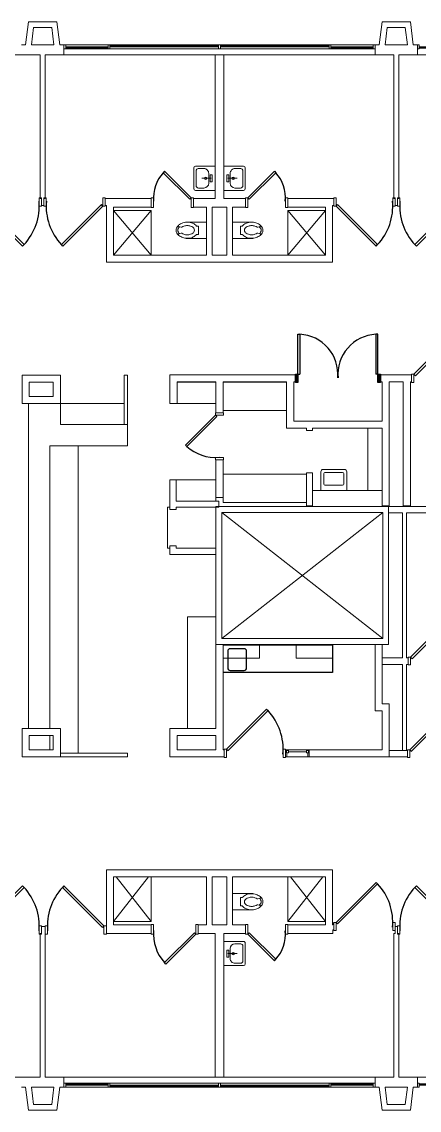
# Model space of a CAD drawing. Header units: inches. Extents: x -3174 to 3292, y 161 to 3697.
# Drawn here: x 2354 to 2691, y 2770 to 3694 of the extents above; entities that cross this region are included whole.
import ezdxf

# ---------------------------------------------------------------- set-up
doc = ezdxf.new("R2010")
doc.units = ezdxf.units.IN
doc.header["$LTSCALE"] = 96
doc.header["$MEASUREMENT"] = 0
doc.layers.get('0').update_dxf_attribs({"linetype": 'CONTINUOUS'})
for name, color, linetype, lineweight in [('A-DETL', 5, 'CONTINUOUS', 18), ('A-DETL-GENF', 3, 'CONTINUOUS', 18), ('A-GENM', 6, 'CONTINUOUS', 18), ('A-GLAZ-CWMG', 3, 'CONTINUOUS', 18), ('A-GLAZ-FRAM', 6, 'CONTINUOUS', 30), ('A-GLAZ-GLAS', 6, 'CONTINUOUS', 30), ('I-WALL', 2, 'CONTINUOUS', 18), ('P-SANR-FIXT', 6, 'CONTINUOUS', 18)]:
    doc.layers.add(name, color=color, linetype=linetype, lineweight=lineweight)
for name, color, linetype in [('A-DOOR', 2, 'CONTINUOUS'), ('A-FLOR-CASE', 3, 'CONTINUOUS'), ('A-GLAZ', 2, 'CONTINUOUS')]:
    doc.layers.add(name, color=color, linetype=linetype)

# ---------------------------------------------------------------- blocks, each defined once
blk = doc.blocks.new('generic door-single - 48_ x 84_-1536792-258679-fp05')
at = {"layer": 'A-DETL-GENF', "color": 253}
for p, q in [((-29.25, -6.06), (-29.25, 0.94)), ((-29.25, 0.94), (-27.25, 0.94)), ((-27.25, 0.94), (-27.25, -6.06)), ((20.75, -6.06), (20.75, 0.94)), ((20.75, 0.94), (22.75, 0.94)), ((22.75, 0.94), (22.75, -6.06)), ((-27.25, -6.06), (-29.25, -6.06)), ((22.75, -6.06), (20.75, -6.06))]:
    blk.add_line(p, q, dxfattribs=at)
at = {"layer": 'A-DOOR', "color": 253}
for p, q in [((-13.19, 34.88), (-14.43, 33.64)), ((-14.43, 33.64), (19.51, -0.3)), ((20.75, 0.94), (-13.19, 34.88)), ((20.75, 0.94), (19.51, -0.3))]:
    blk.add_line(p, q, dxfattribs=at)
blk.add_arc((20.75, 0.94), 48.05, 137.08738, 185, dxfattribs=at)
blk = doc.blocks.new('generic door-single - 48_ x 84_-1536796-258679-fp05')
at = {"layer": 'A-DETL-GENF', "color": 253}
for p, q in [((-27.25, 6.06), (-29.25, 6.06)), ((-29.25, 6.06), (-29.25, -0.94)), ((-27.25, -0.94), (-27.25, 6.06)), ((22.75, 6.06), (20.75, 6.06)), ((20.75, 6.06), (20.75, -0.94)), ((22.75, -0.94), (22.75, 6.06)), ((-29.25, -0.94), (-27.25, -0.94)), ((20.75, -0.94), (22.75, -0.94))]:
    blk.add_line(p, q, dxfattribs=at)
at = {"layer": 'A-DOOR', "color": 253}
for p, q in [((-14.43, -33.64), (19.51, 0.3)), ((20.75, -0.94), (19.51, 0.3)), ((20.75, -0.94), (-13.19, -34.88)), ((-13.19, -34.88), (-14.43, -33.64))]:
    blk.add_line(p, q, dxfattribs=at)
blk.add_arc((20.75, -0.94), 48.05, 175, 222.91262, dxfattribs=at)
blk = doc.blocks.new('generic door-single - 32_ x 84_-1548980-258679-fp05')
at = {"layer": 'A-DETL-GENF', "color": 253}
for p, q in [((-21.25, -6.69), (-21.25, 1.56)), ((-21.25, 1.56), (-19.25, 1.56)), ((-19.25, 1.56), (-19.25, -6.69)), ((12.75, -6.69), (12.75, 1.56)), ((12.75, 1.56), (14.75, 1.56)), ((14.75, 1.56), (14.75, -6.69)), ((-19.25, -6.69), (-21.25, -6.69)), ((14.75, -6.69), (12.75, -6.69))]:
    blk.add_line(p, q, dxfattribs=at)
at = {"layer": 'A-DOOR', "color": 253}
for p, q in [((-9.88, 24.19), (-11.11, 22.95)), ((-11.11, 22.95), (11.51, 0.33)), ((12.75, 1.56), (-9.88, 24.19)), ((12.75, 1.56), (11.51, 0.33))]:
    blk.add_line(p, q, dxfattribs=at)
blk.add_arc((12.75, 1.56), 31.98, 138.13643, 185, dxfattribs=at)
blk = doc.blocks.new('Eg_toilet_2D - Eg_toilet_2D-690829-258679-fp05')
at = {"layer": 'P-SANR-FIXT', "color": 253}
for p, q in [((0, 7), (14.87, 7)), ((6.71, 3.45), (8.26, 3.45)), ((6.71, -3.55), (6.71, 3.45)), ((23.53, 3.16), (21.3, 2.42)), ((16.5, -7), (0, -7)), ((8.26, -3.55), (6.71, -3.55)), ((21.3, -2.52), (23.5, -3.25))]:
    blk.add_line(p, q, dxfattribs=at)
for centre, radius, start, end in [((14.11, -1.14), 7.43, 126.67221, 141.86478), ((15.38, -2.85), 9.56, 107.14148, 126.67221), ((12.84, -0.05), 2.76, 143.41905, 216.58095), ((14.11, -1.14), 4.43, 126.67237, 141.86477), ((15.38, -2.85), 6.56, 107.14137, 126.67237), ((16.21, -5.54), 12.38, 81.73494, 107.14148), ((16.21, -5.54), 9.38, 90.00002, 107.14137), ((14.87, -9.84), 16.84, 75.07119, 90), ((16.21, -5.54), 9.38, 72.85864, 89.99998), ((17.04, -2.85), 6.56, 54.48291, 72.85864), ((16.17, -4.99), 11.82, 57.23167, 75.07119), ((21.14, 2.9), 0.5, 234.48291, 288.24383), ((18.14, -1.93), 8.18, 32.76172, 57.23167), ((18.14, -1.93), 6.68, 32.76159, 46.31418), ((23.37, 3.63), 0.5, 288.24383, 45.67207), ((21.13, 0), 3.12, 359.99997, 32.76159), ((21.13, 0), 4.62, 359.99996, 32.76172), ((21.13, 0), 4.62, 327.23848, 0.00004), ((14.11, 1.04), 7.43, 218.13524, 233.32772), ((15.38, 2.75), 9.56, 233.32772, 252.85864), ((14.11, 1.04), 4.43, 218.13523, 233.32763), ((15.38, 2.75), 6.56, 233.32763, 252.85863), ((16.21, 5.44), 12.38, 252.85864, 276.58587), ((16.21, 5.44), 9.38, 252.85863, 269.99998), ((16.21, 5.44), 9.38, 270.00002, 287.14136), ((16.21, 5.44), 12.38, 276.58592, 287.14164), ((17.04, 2.75), 6.56, 287.14136, 305.51709), ((17.04, 2.75), 9.56, 287.14164, 306.68462), ((21.14, -3), 0.5, 71.75618, 125.51709), ((18.14, 1.93), 6.68, 312.75649, 327.23832), ((18.32, 1.04), 7.43, 306.68811, 316.57416), ((23.35, -3.73), 0.5, 316.57414, 71.75618), ((21.13, 0), 3.12, 327.23832, 0.00003), ((18.14, 1.93), 8.18, 313.30974, 327.23848)]:
    blk.add_arc(centre, radius, start, end, dxfattribs=at)
blk = doc.blocks.new('Eg_shower_2D - Eg_shower_2D-1226428-258679-fp05')
at = {"layer": 'P-SANR-FIXT', "color": 253}
for p, q in [((-16, -20.32), (16, 17.49)), ((16, -20.32), (-16, 17.49)), ((-16, 17.49), (16, 17.49)), ((16, 17.49), (16, -20.32))]:
    blk.add_line(p, q, dxfattribs=at)
blk = doc.blocks.new('Eg_toilet_2D - Eg_toilet_2D-3266673-258679-fp05')
at = {"layer": 'P-SANR-FIXT', "color": 253}
for p, q in [((16.5, 7), (0, 7)), ((8.26, 3.55), (6.71, 3.55)), ((6.71, 3.55), (6.71, -3.45)), ((21.3, 2.52), (23.5, 3.25)), ((0, -7), (14.87, -7)), ((6.71, -3.45), (8.26, -3.45)), ((23.53, -3.16), (21.3, -2.42))]:
    blk.add_line(p, q, dxfattribs=at)
for centre, radius, start, end in [((14.11, -1.04), 7.43, 126.67228, 141.86476), ((15.38, -2.75), 9.56, 107.14136, 126.67228), ((12.84, 0.05), 2.76, 143.41905, 216.58095), ((14.11, -1.04), 4.43, 126.67237, 141.86477), ((15.38, -2.75), 6.56, 107.14137, 126.67237), ((16.21, -5.44), 12.38, 83.41413, 107.14136), ((16.21, -5.44), 9.38, 90.00002, 107.14137), ((16.21, -5.44), 9.38, 72.85864, 89.99998), ((16.21, -5.44), 12.38, 72.85836, 83.41408), ((17.04, -2.75), 6.56, 54.48291, 72.85864), ((17.04, -2.75), 9.56, 53.31538, 72.85836), ((21.14, 3), 0.5, 234.48291, 288.24382), ((18.14, -1.93), 6.68, 32.76168, 47.24351), ((18.32, -1.04), 7.43, 43.42584, 53.31189), ((23.35, 3.73), 0.5, 288.24382, 43.42586), ((18.14, -1.93), 8.18, 32.76152, 46.69026), ((21.13, 0), 3.12, 359.99997, 32.76168), ((21.13, 0), 3.12, 327.23841, 0.00003), ((21.13, 0), 4.62, 359.99996, 32.76152), ((21.13, 0), 4.62, 327.23828, 0.00004), ((14.11, 1.14), 7.43, 218.13522, 233.32779), ((15.38, 2.85), 9.56, 233.32779, 252.85852), ((14.11, 1.14), 4.43, 218.13523, 233.32763), ((15.38, 2.85), 6.56, 233.32763, 252.85863), ((16.21, 5.54), 12.38, 252.85852, 278.26506), ((16.21, 5.54), 9.38, 252.85863, 269.99998), ((14.87, 9.84), 16.84, 270, 284.92881), ((16.21, 5.54), 9.38, 270.00002, 287.14136), ((17.04, 2.85), 6.56, 287.14136, 305.51709), ((16.17, 4.99), 11.82, 284.92881, 302.76833), ((21.14, -2.9), 0.5, 71.75617, 125.51709), ((18.14, 1.93), 8.18, 302.76833, 327.23828), ((18.14, 1.93), 6.68, 313.68582, 327.23841), ((23.37, -3.63), 0.5, 314.32793, 71.75617)]:
    blk.add_arc(centre, radius, start, end, dxfattribs=at)
blk = doc.blocks.new('Eg_shower_2D - Eg_shower_2D-1226398-258679-fp05')
at = {"layer": 'P-SANR-FIXT', "color": 253}
for p, q in [((-16, 20.32), (16, -17.49)), ((16, 20.32), (-16, -17.49)), ((16, -17.49), (16, 20.32)), ((-16, -17.49), (16, -17.49))]:
    blk.add_line(p, q, dxfattribs=at)
blk = doc.blocks.new('generic door-single - 32_ x 84_-1549300-258679-fp05')
at = {"layer": 'A-DETL-GENF', "color": 253}
for p, q in [((-19.25, 6.69), (-21.25, 6.69)), ((-21.25, 6.69), (-21.25, -1.56)), ((-19.25, -1.56), (-19.25, 6.69)), ((14.75, 6.69), (12.75, 6.69)), ((12.75, 6.69), (12.75, -1.56)), ((14.75, -1.56), (14.75, 6.69)), ((-21.25, -1.56), (-19.25, -1.56)), ((12.75, -1.56), (14.75, -1.56))]:
    blk.add_line(p, q, dxfattribs=at)
at = {"layer": 'A-DOOR', "color": 253}
for p, q in [((-11.11, -22.95), (11.51, -0.33)), ((12.75, -1.56), (-9.88, -24.19)), ((12.75, -1.56), (11.51, -0.33)), ((-9.88, -24.19), (-11.11, -22.95))]:
    blk.add_line(p, q, dxfattribs=at)
blk.add_arc((12.75, -1.56), 31.98, 175, 221.86357, dxfattribs=at)
blk = doc.blocks.new('generic door-single - 36_ x 84_-1549314-258679-fp05')
at = {"layer": 'A-DETL-GENF', "color": 253}
for p, q in [((-21.25, 6.69), (-23.25, 6.69)), ((-23.25, 6.69), (-23.25, -1.56)), ((-21.25, -1.56), (-21.25, 6.69)), ((16.75, 6.69), (14.75, 6.69)), ((14.75, 6.69), (14.75, -1.56)), ((16.75, -1.56), (16.75, 6.69)), ((-23.25, -1.56), (-21.25, -1.56)), ((14.75, -1.56), (16.75, -1.56))]:
    blk.add_line(p, q, dxfattribs=at)
at = {"layer": 'A-DOOR', "color": 253}
for p, q in [((-11.94, -25.78), (13.51, -0.33)), ((14.75, -1.56), (-10.71, -27.02)), ((14.75, -1.56), (13.51, -0.33)), ((-10.71, -27.02), (-11.94, -25.78))]:
    blk.add_line(p, q, dxfattribs=at)
blk.add_arc((14.75, -1.56), 36, 175, 222.21369, dxfattribs=at)
blk = doc.blocks.new('Eg_shower_2D - Eg_shower_2D-V4-258679-fp05')
at = {"layer": 'P-SANR-FIXT', "color": 253}
for p, q in [((13.69, 17.37), (-16, -20.43)), ((-13.69, 17.37), (16, -20.43)), ((16, -20.43), (16, 17.37)), ((-16, -20.43), (16, -20.43))]:
    blk.add_line(p, q, dxfattribs=at)
blk = doc.blocks.new('Eg_shower_2D - Eg_shower_2D-V5-258679-fp05')
at = {"layer": 'P-SANR-FIXT', "color": 253}
for p, q in [((13.69, -17.37), (-16, 20.43)), ((-16, 20.43), (16, 20.43)), ((-13.69, -17.37), (16, 20.43)), ((16, 20.43), (16, -17.37))]:
    blk.add_line(p, q, dxfattribs=at)
blk = doc.blocks.new('generic door-single - 36_ x 84_-905272-258679-fp05')
at = {"layer": 'A-DETL-GENF', "color": 253}
for p, q in [((-23.25, -6.06), (-23.25, 0.94)), ((-23.25, 0.94), (-21.25, 0.94)), ((-21.25, 0.94), (-21.25, -6.06)), ((14.75, -6.06), (14.75, 0.94)), ((14.75, 0.94), (16.75, 0.94)), ((16.75, 0.94), (16.75, -6.06)), ((-21.25, -6.06), (-23.25, -6.06)), ((16.75, -6.06), (14.75, -6.06))]:
    blk.add_line(p, q, dxfattribs=at)
at = {"layer": 'A-DOOR', "color": 253}
for p, q in [((-10.71, 26.39), (-11.94, 25.16)), ((-11.94, 25.16), (13.51, -0.3)), ((14.75, 0.94), (-10.71, 26.39)), ((14.75, 0.94), (13.51, -0.3))]:
    blk.add_line(p, q, dxfattribs=at)
blk.add_arc((14.75, 0.94), 36, 137.78631, 185, dxfattribs=at)
blk = doc.blocks.new('generic door-double - 68_ x 84_-2221463-258679-fp05')
at = {"layer": 'A-DOOR'}
for points in [[(-37.25, -6.0625), (-37.25, 0.9375), (-39.25, 0.9375), (-39.25, -6.0625)], [(32.75, -6.0625), (32.75, 0.9375), (30.75, 0.9375), (30.75, -6.0625)]]:
    blk.add_hatch(color=253, dxfattribs=at).paths.add_polyline_path(points, flags=0)
at = {"layer": 'A-DETL-GENF', "color": 253}
for p, q in [((-37.25, 0.9375), (-39.25, 0.9375)), ((-39.25, 0.9375), (-39.25, -6.0625)), ((-37.25, -6.0625), (-37.25, 0.9375)), ((32.75, 0.9375), (30.75, 0.9375)), ((30.75, 0.9375), (30.75, -6.0625)), ((32.75, -6.0625), (32.75, 0.9375)), ((-39.25, -6.0625), (-37.25, -6.0625)), ((30.75, -6.0625), (32.75, -6.0625))]:
    blk.add_line(p, q, dxfattribs=at)
at = {"layer": 'A-DOOR', "color": 253}
for p, q in [((-37.25, 34.9375), (-35.5, 34.9375)), ((-37.25, 0.9375), (-37.25, 34.9375)), ((-35.5, 34.9375), (-35.5, 0.9375)), ((29, 34.9375), (29, 0.9375)), ((30.75, 34.9375), (29, 34.9375)), ((30.75, 0.9375), (30.75, 34.9375)), ((-39.25, -6.0625), (-39.25, 0.9375)), ((-39.25, 0.9375), (-37.25, 0.9375)), ((-37.25, 0.9375), (-37.25, -6.0625)), ((-37.25, 0.9375), (-35.5, 0.9375)), ((30.75, 0.9375), (29, 0.9375)), ((30.75, -6.0625), (30.75, 0.9375)), ((30.75, 0.9375), (32.75, 0.9375)), ((32.75, 0.9375), (32.75, -6.0625)), ((-37.25, -6.0625), (-39.25, -6.0625)), ((32.75, -6.0625), (30.75, -6.0625))]:
    blk.add_line(p, q, dxfattribs=at)
for centre, start, end in [((-37.25, 0.9375), 355, 87.0489852), ((30.75, 0.9375), 92.9510148, 185)]:
    blk.add_arc(centre, 33.9924, start, end, dxfattribs=at)
blk = doc.blocks.new('generic door-single - 36_ x 84_-905279-258679-fp05')
at = {"layer": 'A-DETL-GENF', "color": 253}
for p, q in [((-21.25, 6.06), (-23.25, 6.06)), ((-23.25, 6.06), (-23.25, -0.94)), ((-21.25, -0.94), (-21.25, 6.06)), ((16.75, 6.06), (14.75, 6.06)), ((14.75, 6.06), (14.75, -0.94)), ((16.75, -0.94), (16.75, 6.06)), ((-23.25, -0.94), (-21.25, -0.94)), ((14.75, -0.94), (16.75, -0.94))]:
    blk.add_line(p, q, dxfattribs=at)
at = {"layer": 'A-DOOR', "color": 253}
for p, q in [((-11.94, -25.16), (13.51, 0.3)), ((14.75, -0.94), (13.51, 0.3)), ((14.75, -0.94), (-10.71, -26.39)), ((-10.71, -26.39), (-11.94, -25.16))]:
    blk.add_line(p, q, dxfattribs=at)
blk.add_arc((14.75, -0.94), 36, 175, 222.21369, dxfattribs=at)
blk = doc.blocks.new('Eg_counter_2D - counter-744629-258679-fp05')
at = {"layer": 'A-GENM', "color": 253}
for p, q in [((-94.875, 0), (-94.875, -24)), ((-94.875, -24), (0, -24))]:
    blk.add_line(p, q, dxfattribs=at)
blk = doc.blocks.new('Eg_counter_2D - counter-721830-258679-fp05')
at = {"layer": 'A-GENM', "color": 253}
for p, q in [((-34.75, -39), (-34.75, -41)), ((-34.75, -41), (0, -41)), ((0, -41), (0, -39))]:
    blk.add_line(p, q, dxfattribs=at)
blk = doc.blocks.new('Eg_counter_2D - counter-721984-258679-fp05')
at = {"layer": 'A-GENM', "color": 253}
for p, q in [((-33.75, 0), (-33.75, -3.125)), ((-33.75, -18), (0, -18))]:
    blk.add_line(p, q, dxfattribs=at)
blk = doc.blocks.new('Eg_counter_2D - counter-722140-258679-fp05')
at = {"layer": 'A-GENM', "color": 253}
for p, q in [((0, 18), (-33, 18)), ((-33, 0), (0, 0))]:
    blk.add_line(p, q, dxfattribs=at)
blk = doc.blocks.new('Eg_counter_2D - counter-722266-258679-fp05')
at = {"layer": 'A-GENM', "color": 253}
for p, q in [((0, 0), (-261, 0)), ((-15, -24), (-3, -24))]:
    blk.add_line(p, q, dxfattribs=at)
blk = doc.blocks.new('Eg_counter_2D - counter-722896-258679-fp05')
at = {"layer": 'A-GENM', "color": 253}
blk.add_line((-54, -18), (0, -18), dxfattribs=at)
blk = doc.blocks.new('Eg_counter_2D - counter-744077-258679-fp05')
at = {"layer": 'A-GENM', "color": 253}
for p, q in [((0, 24), (-54, 24)), ((-54, 0), (0, 0))]:
    blk.add_line(p, q, dxfattribs=at)
blk = doc.blocks.new('Eg_counter_2D - counter-744200-258679-fp05')
at = {"layer": 'A-GENM', "color": 253}
for p, q in [((0, 0), (-70.75, 0)), ((0, -4.25), (0, 0)), ((-70.75, -24), (0, -24))]:
    blk.add_line(p, q, dxfattribs=at)
blk = doc.blocks.new('lab-case-counter-straight - 24_D x 34_H-744586-258679-fp05')
at = {"layer": 'A-FLOR-CASE', "color": 253}
for p, q in [((-45.51, 17.98), (-21.51, 17.98)), ((-45.51, -6.02), (-45.51, 17.98)), ((-21.51, 17.98), (23.49, 17.98)), ((23.49, 17.98), (47.39, 17.98)), ((27.39, 14.07), (27.39, -0.27)), ((41.39, 16.07), (29.39, 16.07)), ((43.39, -0.27), (43.39, 14.07)), ((-45.51, -6.02), (-45.51, -5.27)), ((-45.51, -5.27), (47.39, -5.27)), ((29.39, -2.27), (41.39, -2.27))]:
    blk.add_line(p, q, dxfattribs=at)
for centre, start, end in [((29.39, 14.07), 90, 180), ((41.39, 14.07), 360, 90), ((29.39, -0.27), 180, 270), ((41.39, -0.27), 270, 0)]:
    blk.add_arc(centre, 2, start, end, dxfattribs=at)
blk = doc.blocks.new('Instance - Fixed - 24_ x 48_-792892-258679-fp05')
at = {"layer": 'A-GLAZ-FRAM', "color": 253, "lineweight": 18}
for p, q in [((-11.625, 3), (-10.875, 3)), ((-10.875, 0.5), (-10.875, 3)), ((-10.875, 2.25), (-10.875, 0.5)), ((-10.875, 2.25), (-9.125, 2.25)), ((-10.875, 0.5), (-9.125, 0.5)), ((-10.875, 0.5), (-10.375, 0.5)), ((-10.375, -3), (-10.375, 0.5)), ((-9.125, 2.25), (-9.125, 0.5)), ((6.125, 2.25), (6.125, 0.5)), ((7.875, 2.25), (6.125, 2.25)), ((7.875, 0.5), (6.125, 0.5)), ((7.375, 0.5), (7.875, 0.5)), ((7.375, 0.5), (7.375, -3)), ((7.875, 0.5), (7.875, 3)), ((8.625, 3), (7.875, 3)), ((7.875, 2.25), (7.875, 0.5)), ((-10.375, -3), (-11.625, -3)), ((7.375, -3), (8.625, -3))]:
    blk.add_line(p, q, dxfattribs=at)
at = {"layer": 'A-GLAZ-GLAS', "color": 253, "lineweight": 18}
blk.add_line((-9.125, 1.375), (6.125, 1.375), dxfattribs=at)
blk = doc.blocks.new('plumb-sink-wall hung - ADA - Standard depth-1244821-258679-fp05')
at = {"layer": 'P-SANR-FIXT', "color": 253}
for p, q in [((-10.25, -12.75), (-10.25, 4)), ((-8.75, 5.5), (8.75, 5.5)), ((-8.25, -3.25), (-8.25, 1.5)), ((-6.25, 3.5), (6.44, 3.5)), ((8.25, -3.25), (8.25, 1.69)), ((10.25, 4), (10.25, -12.75)), ((-4.25, -7.25), (4.25, -7.25)), ((3, -8.43), (-3, -8.43)), ((-3, -8.43), (-3, -10.24)), ((0, -9.37), (0, -1.37)), ((3, -10.24), (3, -8.43)), ((-10.25, -12.75), (-10.25, -11.75)), ((-3, -10.24), (3, -10.24)), ((10.25, -11.75), (10.25, -12.75))]:
    blk.add_line(p, q, dxfattribs=at)
blk.add_circle((0, -4.75), 1, dxfattribs=at)
for centre, radius, start, end in [((-8.75, 4), 1.5, 90, 180), ((-6.25, 1.5), 2, 90, 180), ((6.25, 1.5), 2, 0, 90), ((8.75, 4), 1.5, 0, 90), ((-4.25, -3.25), 4, 180, 270), ((4.25, -3.25), 4, 270, 0)]:
    blk.add_arc(centre, radius, start, end, dxfattribs=at)
blk = doc.blocks.new('plumb-sink-wall hung - ADA - Standard depth-387426-258679-fp05')
at = {"layer": 'P-SANR-FIXT', "color": 253}
for p, q in [((-10.25, 12.75), (-10.25, -4)), ((-10.25, 12.75), (-10.25, 11.75)), ((-3, 8.43), (-3, 10.24)), ((-3, 10.24), (3, 10.24)), ((0, 9.37), (0, 1.37)), ((3, 10.24), (3, 8.43)), ((10.25, -4), (10.25, 12.75)), ((10.25, 11.75), (10.25, 12.75)), ((-8.25, 3.25), (-8.25, -1.5)), ((-4.25, 7.25), (4.25, 7.25)), ((3, 8.43), (-3, 8.43)), ((8.25, 3.25), (8.25, -1.69)), ((-8.75, -5.5), (8.75, -5.5)), ((-6.25, -3.5), (6.44, -3.5))]:
    blk.add_line(p, q, dxfattribs=at)
blk.add_circle((0, 4.75), 1, dxfattribs=at)
for centre, radius, start, end in [((-4.25, 3.25), 4, 90, 180), ((4.25, 3.25), 4, 360, 90), ((-8.75, -4), 1.5, 180, 270), ((-6.25, -1.5), 2, 180, 270), ((6.25, -1.5), 2, 270, 360), ((8.75, -4), 1.5, 270, 360)]:
    blk.add_arc(centre, radius, start, end, dxfattribs=at)
blk = doc.blocks.new('generic door-single - 48_ x 84_-1540747-258679-fp05')
at = {"layer": 'A-DETL-GENF', "color": 253}
for p, q in [((-27.25, 5.81), (-29.25, 5.81)), ((-29.25, 5.81), (-29.25, -0.69)), ((-27.25, -0.69), (-27.25, 5.81)), ((22.75, 5.81), (20.75, 5.81)), ((20.75, 5.81), (20.75, -0.69)), ((22.75, -0.69), (22.75, 5.81)), ((-29.25, -0.69), (-27.25, -0.69)), ((20.75, -0.69), (22.75, -0.69))]:
    blk.add_line(p, q, dxfattribs=at)
at = {"layer": 'A-DOOR', "color": 253}
for p, q in [((-14.43, -33.39), (19.51, 0.55)), ((20.75, -0.69), (19.51, 0.55)), ((20.75, -0.69), (-13.19, -34.63)), ((-13.19, -34.63), (-14.43, -33.39))]:
    blk.add_line(p, q, dxfattribs=at)
blk.add_arc((20.75, -0.69), 48.05, 175, 222.91262, dxfattribs=at)
blk = doc.blocks.new('System Panel - Summit_Glazed 3-2067557-258679-fp05')
at = {"layer": 'A-GLAZ', "color": 253}
for p, q in [((18, -0.1875), (-18, -0.1875)), ((-18, -0.1875), (-18, -0.8125)), ((-18, -0.8125), (18, -0.8125)), ((18, -0.8125), (18, -0.1875))]:
    blk.add_line(p, q, dxfattribs=at)
blk = doc.blocks.new('System Panel - Summit_Glazed 1-2067590-258679-fp05')
at = {"layer": 'A-GLAZ', "color": 253}
for p, q in [((46.125, 0.8125), (-46.125, 0.8125)), ((-46.125, 0.8125), (-46.125, 0.1875)), ((-46.125, 0.1875), (46.125, 0.1875)), ((46.125, 0.1875), (46.125, 0.8125))]:
    blk.add_line(p, q, dxfattribs=at)
blk = doc.blocks.new('Rectangular Mullion - 1_5_ x 3 3_8_ rectangular-2067243-258679-fp05')
at = {"layer": 'A-GLAZ-CWMG', "color": 253}
for p, q in [((-0.75, 1.6875), (0.75, 1.6875)), ((-0.75, -1.6875), (-0.75, 1.6875)), ((0.75, 1.6875), (0.75, -1.6875)), ((0.75, -1.6875), (-0.75, -1.6875))]:
    blk.add_line(p, q, dxfattribs=at)
blk = doc.blocks.new('Rectangular Mullion - 1_5_ x 3 3_8_ rectangular-2067122-258679-fp05')
at = {"layer": 'A-GLAZ-CWMG', "color": 253}
for p, q in [((-1.5, 1.6875), (0, 1.6875)), ((-1.5, -1.6875), (-1.5, 1.6875)), ((0, 1.6875), (0, -1.6875)), ((0, -1.6875), (-1.5, -1.6875))]:
    blk.add_line(p, q, dxfattribs=at)
blk = doc.blocks.new('Rectangular Mullion - 1_5_ x 3 3_8_ rectangular-2067548-258679-fp05')
at = {"layer": 'A-GLAZ-CWMG', "color": 253}
for p, q in [((502.65, 1627.45), (466.65, 1627.45)), ((502.65, 1624.07), (466.65, 1624.07))]:
    blk.add_line(p, q, dxfattribs=at)
blk = doc.blocks.new('Rectangular Mullion - 1_5_ x 3 3_8_ rectangular-2067585-258679-fp05')
at = {"layer": 'A-GLAZ-CWMG', "color": 253}
for p, q in [((690.15, 1627.45), (597.9, 1627.45)), ((690.15, 1624.07), (597.9, 1624.07))]:
    blk.add_line(p, q, dxfattribs=at)
blk = doc.blocks.new('Rectangular Mullion - 1_5_ x 3 3_8_ rectangular-2067073-258679-fp05')
at = {"layer": 'A-GLAZ-CWMG', "color": 253}
for p, q in [((0, 1.6875), (-1.5, 1.6875)), ((-1.5, 1.6875), (-1.5, -1.6875)), ((0, -1.6875), (0, 1.6875)), ((-1.5, -1.6875), (0, -1.6875))]:
    blk.add_line(p, q, dxfattribs=at)
blk = doc.blocks.new('System Panel - Summit_Glazed 3-2068433-258679-fp05')
at = {"layer": 'A-GLAZ', "color": 253}
for p, q in [((18, 0.8125), (-18, 0.8125)), ((-18, 0.8125), (-18, 0.1875)), ((-18, 0.1875), (18, 0.1875)), ((18, 0.1875), (18, 0.8125))]:
    blk.add_line(p, q, dxfattribs=at)
blk = doc.blocks.new('System Panel - Summit_Glazed 1-2068434-258679-fp05')
at = {"layer": 'A-GLAZ', "color": 253}
for p, q in [((46.125, -0.1875), (-46.125, -0.1875)), ((-46.125, -0.1875), (-46.125, -0.8125)), ((-46.125, -0.8125), (46.125, -0.8125)), ((46.125, -0.8125), (46.125, -0.1875))]:
    blk.add_line(p, q, dxfattribs=at)
blk = doc.blocks.new('Rectangular Mullion - 1_5_ x 3 3_8_ rectangular-2067598-258679-fp05')
at = {"layer": 'A-GLAZ-CWMG', "color": 253}
for p, q in [((-0.75, 1.6875), (0.75, 1.6875)), ((-0.75, -1.6875), (-0.75, 1.6875)), ((0.75, 1.6875), (0.75, -1.6875)), ((0.75, -1.6875), (-0.75, -1.6875))]:
    blk.add_line(p, q, dxfattribs=at)
blk = doc.blocks.new('Rectangular Mullion - 1_5_ x 3 3_8_ rectangular-2067135-258679-fp05')
at = {"layer": 'A-GLAZ-CWMG', "color": 253}
for p, q in [((-1.5, 1.6875), (0, 1.6875)), ((-1.5, -1.6875), (-1.5, 1.6875)), ((0, 1.6875), (0, -1.6875)), ((0, -1.6875), (-1.5, -1.6875))]:
    blk.add_line(p, q, dxfattribs=at)
blk = doc.blocks.new('Rectangular Mullion - 1_5_ x 3 3_8_ rectangular-2068431-258679-fp05')
at = {"layer": 'A-GLAZ-CWMG', "color": 253}
for p, q in [((502.65, 746.07), (466.65, 746.07)), ((502.65, 742.7), (466.65, 742.7))]:
    blk.add_line(p, q, dxfattribs=at)
blk = doc.blocks.new('Rectangular Mullion - 1_5_ x 3 3_8_ rectangular-2068432-258679-fp05')
at = {"layer": 'A-GLAZ-CWMG', "color": 253}
for p, q in [((690.15, 746.07), (597.9, 746.07)), ((690.15, 742.7), (597.9, 742.7))]:
    blk.add_line(p, q, dxfattribs=at)
blk = doc.blocks.new('Rectangular Mullion - 1_5_ x 3 3_8_ rectangular-2067136-258679-fp05')
at = {"layer": 'A-GLAZ-CWMG', "color": 253}
for p, q in [((0, 1.6875), (-1.5, 1.6875)), ((-1.5, 1.6875), (-1.5, -1.6875)), ((0, -1.6875), (0, 1.6875)), ((-1.5, -1.6875), (0, -1.6875))]:
    blk.add_line(p, q, dxfattribs=at)

msp = doc.modelspace()

# ---------------------------------------------------------------- linework, layer by layer
at = {"color": 253, "lineweight": 18}
for p, q in [((2523.62, 3277.49), (2660.12, 3170.49)), ((2523.62, 3170.49), (2660.12, 3277.49))]:
    msp.add_line(p, q, dxfattribs=at)
at = {"layer": 'A-DETL', "color": 253}
for p, q in [((2647.62, 3348.99), (2647.62, 3295.99)), ((2607.62, 3311.99), (2607.62, 3295.99)), ((2627.62, 3313.99), (2609.62, 3313.99)), ((2610.12, 3310.49), (2610.12, 3301.49)), ((2626.12, 3311.49), (2611.12, 3311.49)), ((2627.12, 3301.49), (2627.12, 3310.49)), ((2629.62, 3295.99), (2629.62, 3311.99)), ((2611.12, 3300.49), (2626.12, 3300.49)), ((2659.62, 3295.99), (2600.62, 3295.99)), ((2555.62, 3165.49), (2555.62, 3153.74)), ((2586.62, 3164.74), (2586.62, 3153.74)), ((2555.62, 3153.74), (2524.62, 3153.74)), ((2586.62, 3153.74), (2617.52, 3153.74))]:
    msp.add_line(p, q, dxfattribs=at)
for centre, radius, start, end in [((2609.62, 3311.99), 2, 90, 180), ((2611.12, 3310.49), 1, 90, 180), ((2626.12, 3310.49), 1, 0, 90), ((2627.62, 3311.99), 2, 0, 90), ((2611.12, 3301.49), 1, 180, 270), ((2626.12, 3301.49), 1, 270, 0)]:
    msp.add_arc(centre, radius, start, end, dxfattribs=at)
at = {"layer": 'A-GENM', "color": 253}
for p, q in [((2359.62, 3369.99), (2359.62, 3351.99)), ((2386.62, 3351.99), (2386.62, 3369.99)), ((2359.62, 3351.99), (2359.62, 3333.99)), ((2440.62, 3351.99), (2386.62, 3351.99)), ((2443.62, 3333.99), (2443.62, 3351.99)), ((2359.62, 3333.99), (2359.62, 3093.99)), ((2377.62, 3093.99), (2377.62, 3333.99)), ((2377.62, 3333.99), (2443.62, 3333.99))]:
    msp.add_line(p, q, dxfattribs=at)
at = {"layer": 'I-WALL', "color": 253}
for p, q in [((2359.62, 3693.99), (2357.16, 3674.37)), ((2383.62, 3693.99), (2359.62, 3693.99)), ((2362.08, 3674.37), (2363.92, 3689.12)), ((2363.92, 3689.12), (2379.31, 3689.12)), ((2379.31, 3689.12), (2381.16, 3674.37)), ((2386.07, 3674.37), (2383.62, 3693.99)), ((2659.62, 3693.99), (2657.16, 3674.37)), ((2683.62, 3693.99), (2659.62, 3693.99)), ((2662.08, 3674.37), (2663.92, 3689.12)), ((2663.92, 3689.12), (2679.31, 3689.12)), ((2679.31, 3689.12), (2681.16, 3674.37)), ((2686.07, 3674.37), (2683.62, 3693.99)), ((2357.16, 3674.37), (2353.62, 3674.37)), ((2381.16, 3674.37), (2362.08, 3674.37)), ((2389.62, 3674.37), (2386.07, 3674.37)), ((2389.62, 3665.99), (2389.62, 3674.37)), ((2653.6, 3665.99), (2653.6, 3670.99)), ((2657.16, 3674.37), (2653.62, 3674.37)), ((2653.62, 3674.37), (2653.62, 3665.99)), ((2681.16, 3674.37), (2662.08, 3674.37)), ((2689.62, 3674.37), (2686.07, 3674.37)), ((2689.62, 3665.99), (2689.62, 3674.37)), ((2369.49, 3665.99), (2073.74, 3665.99)), ((2369.49, 3665.99), (2369.49, 3543.99)), ((2373.74, 3543.99), (2373.74, 3665.99)), ((2669.49, 3665.99), (2373.74, 3665.99)), ((2517.99, 3665.99), (2517.99, 3543.99)), ((2525.24, 3543.99), (2525.24, 3665.99)), ((2669.49, 3665.99), (2669.49, 3543.99)), ((2673.74, 3543.99), (2673.74, 3665.99)), ((2953.62, 3665.99), (2673.74, 3665.99)), ((2369.49, 3543.99), (2370.62, 3543.99)), ((2370.62, 3543.99), (2370.62, 3537.99)), ((2372.62, 3537.99), (2372.62, 3543.99)), ((2372.62, 3543.99), (2373.74, 3543.99)), ((2424.62, 3543.99), (2424.62, 3537.99)), ((2463.62, 3543.99), (2424.62, 3543.99)), ((2463.62, 3536.74), (2463.62, 3543.99)), ((2517.99, 3543.99), (2499.62, 3543.99)), ((2499.62, 3543.99), (2499.62, 3536.74)), ((2543.62, 3543.99), (2525.24, 3543.99)), ((2543.62, 3536.74), (2543.62, 3543.99)), ((2618.62, 3543.99), (2579.62, 3543.99)), ((2579.62, 3543.99), (2579.62, 3536.74)), ((2618.62, 3537.99), (2618.62, 3543.99)), ((2669.49, 3543.99), (2670.62, 3543.99)), ((2670.62, 3543.99), (2670.62, 3537.99)), ((2672.62, 3537.99), (2672.62, 3543.99)), ((2672.62, 3543.99), (2673.74, 3543.99)), ((2370.62, 3537.99), (2372.62, 3537.99)), ((2424.62, 3537.99), (2425.62, 3537.99)), ((2425.62, 3537.99), (2425.62, 3489.99)), ((2431.62, 3495.99), (2431.62, 3536.74)), ((2431.62, 3536.74), (2463.62, 3536.74)), ((2499.62, 3536.74), (2510.49, 3536.74)), ((2510.49, 3536.74), (2510.49, 3495.99)), ((2515.37, 3536.74), (2527.87, 3536.74)), ((2515.37, 3495.99), (2515.37, 3536.74)), ((2527.87, 3536.74), (2527.87, 3495.99)), ((2532.74, 3536.74), (2543.62, 3536.74)), ((2532.74, 3495.99), (2532.74, 3536.74)), ((2579.62, 3536.74), (2611.62, 3536.74)), ((2611.62, 3536.74), (2611.62, 3495.99)), ((2617.62, 3489.99), (2617.62, 3537.99)), ((2617.62, 3537.99), (2618.62, 3537.99)), ((2670.62, 3537.99), (2672.62, 3537.99)), ((2510.49, 3495.99), (2431.62, 3495.99)), ((2527.87, 3495.99), (2515.37, 3495.99)), ((2611.62, 3495.99), (2532.74, 3495.99)), ((2425.62, 3489.99), (2617.62, 3489.99)), ((2354.12, 3393.99), (2354.12, 3369.99)), ((2386.62, 3393.99), (2354.12, 3393.99)), ((2386.62, 3369.99), (2386.62, 3393.99)), ((2440.62, 3351.99), (2440.62, 3393.99)), ((2443.62, 3393.99), (2440.62, 3393.99)), ((2443.62, 3393.99), (2443.62, 3351.99)), ((2586.12, 3394.24), (2479.62, 3394.24)), ((2479.62, 3394.24), (2479.62, 3369.99)), ((2684.62, 3394.24), (2658.12, 3394.24)), ((2684.62, 3388.24), (2684.62, 3394.24)), ((2360.12, 3375.99), (2360.12, 3387.99)), ((2360.12, 3387.99), (2380.62, 3387.99)), ((2380.62, 3387.99), (2380.62, 3375.99)), ((2485.62, 3388.24), (2518.62, 3388.24)), ((2485.62, 3369.99), (2485.62, 3388.24)), ((2518.62, 3388.24), (2518.62, 3362.12)), ((2524.62, 3388.24), (2578.62, 3388.24)), ((2524.62, 3362.12), (2524.62, 3388.24)), ((2578.62, 3388.24), (2578.62, 3348.99)), ((2584.62, 3388.24), (2586.12, 3388.24)), ((2584.62, 3354.99), (2584.62, 3388.24)), ((2658.12, 3388.24), (2659.62, 3388.24)), ((2659.62, 3388.24), (2659.62, 3354.99)), ((2665.62, 3388.24), (2677.62, 3388.24)), ((2665.62, 3282.99), (2665.62, 3388.24)), ((2677.62, 3388.24), (2677.62, 3282.99)), ((2683.62, 3388.24), (2684.62, 3388.24)), ((2683.62, 3282.99), (2683.62, 3388.24)), ((2380.62, 3375.99), (2360.12, 3375.99)), ((2354.12, 3369.99), (2386.62, 3369.99)), ((2479.62, 3369.99), (2485.62, 3369.99)), ((2518.62, 3362.12), (2524.62, 3362.12)), ((2659.62, 3354.99), (2584.62, 3354.99)), ((2443.62, 3351.99), (2440.62, 3351.99)), ((2578.62, 3348.99), (2595.37, 3348.99)), ((2595.37, 3348.99), (2595.37, 3346.99)), ((2595.37, 3346.99), (2600.62, 3346.99)), ((2600.62, 3348.99), (2659.62, 3348.99)), ((2600.62, 3346.99), (2600.62, 3348.99)), ((2659.62, 3348.99), (2659.62, 3282.99)), ((2524.62, 3322.12), (2518.62, 3322.12)), ((2518.62, 3322.12), (2518.62, 3290.24)), ((2524.62, 3290.24), (2524.62, 3322.12)), ((2595.37, 3310.99), (2595.37, 3282.99)), ((2600.62, 3310.99), (2595.37, 3310.99)), ((2600.62, 3282.99), (2600.62, 3310.99)), ((2479.62, 3305.12), (2479.62, 3279.87)), ((2484.87, 3305.12), (2479.62, 3305.12)), ((2484.87, 3287.12), (2484.87, 3305.12)), ((2518.62, 3290.24), (2524.62, 3290.24)), ((2521.12, 3287.12), (2484.87, 3287.12)), ((2484.87, 3279.87), (2484.87, 3281.87)), ((2484.87, 3281.87), (2521.12, 3281.87)), ((2518.62, 3282.49), (2518.62, 3093.99)), ((2959.62, 3282.49), (2518.62, 3282.49)), ((2521.12, 3281.87), (2521.12, 3287.12)), ((2595.37, 3282.99), (2600.62, 3282.99)), ((2659.62, 3282.99), (2665.62, 3282.99)), ((2665.12, 3282.49), (2665.12, 3165.49)), ((2677.62, 3282.99), (2683.62, 3282.99)), ((2479.62, 3279.87), (2484.87, 3279.87)), ((2523.62, 3277.49), (2660.12, 3277.49)), ((2523.62, 3170.49), (2523.62, 3277.49)), ((2660.12, 3277.49), (2660.12, 3170.49)), ((2665.12, 3276.99), (2676.8, 3276.99)), ((2676.8, 3276.99), (2676.8, 3153.99)), ((2680.43, 3276.99), (2880.43, 3276.99)), ((2680.43, 3153.99), (2680.43, 3276.99)), ((2479.62, 3249.12), (2479.62, 3241.87)), ((2484.87, 3249.12), (2479.62, 3249.12)), ((2484.87, 3247.12), (2484.87, 3249.12)), ((2518.62, 3247.12), (2484.87, 3247.12)), ((2479.62, 3241.87), (2518.62, 3241.87)), ((2660.12, 3170.49), (2523.62, 3170.49)), ((2518.62, 3165.49), (2665.12, 3165.49)), ((2524.62, 3075.99), (2524.62, 3165.49)), ((2653.62, 3165.49), (2653.62, 3108.99)), ((2659.62, 3114.99), (2659.62, 3165.49)), ((2676.8, 3153.99), (2659.62, 3153.99)), ((2681.77, 3153.99), (2680.43, 3153.99)), ((2681.77, 3148.49), (2681.77, 3153.99)), ((2659.62, 3148.49), (2676.8, 3148.49)), ((2676.8, 3148.49), (2676.8, 3075.49)), ((2680.43, 3075.49), (2680.43, 3148.49)), ((2680.43, 3148.49), (2681.77, 3148.49)), ((2665.62, 3114.99), (2659.62, 3114.99)), ((2665.62, 3114.99), (2665.62, 3069.99)), ((2653.62, 3108.99), (2659.62, 3108.99)), ((2659.62, 3108.99), (2659.62, 3075.99)), ((2354.12, 3093.99), (2354.12, 3069.99)), ((2386.62, 3093.99), (2354.12, 3093.99)), ((2360.12, 3075.99), (2360.12, 3087.99)), ((2360.12, 3087.99), (2380.62, 3087.99)), ((2380.62, 3087.99), (2380.62, 3075.99)), ((2386.62, 3093.99), (2386.62, 3069.99)), ((2479.62, 3093.99), (2479.62, 3069.99)), ((2518.62, 3093.99), (2479.62, 3093.99)), ((2485.62, 3075.99), (2485.62, 3087.99)), ((2485.62, 3087.99), (2518.62, 3087.99)), ((2518.62, 3087.99), (2518.62, 3075.99)), ((2443.62, 3069.99), (2354.12, 3069.99)), ((2380.62, 3075.99), (2360.12, 3075.99)), ((2386.62, 3072.99), (2443.62, 3072.99)), ((2443.62, 3072.99), (2443.62, 3069.99)), ((2479.62, 3069.99), (2525.62, 3069.99)), ((2518.62, 3075.99), (2485.62, 3075.99)), ((2525.62, 3075.99), (2524.62, 3075.99)), ((2525.62, 3069.99), (2525.62, 3075.99)), ((2659.62, 3075.99), (2577.62, 3075.99)), ((2577.62, 3075.99), (2577.62, 3069.99)), ((2577.62, 3069.99), (2681.21, 3069.99)), ((2597.87, 3075.99), (2597.87, 3069.99)), ((2681.21, 3075.49), (2665.62, 3075.49)), ((2681.21, 3069.99), (2681.21, 3075.49)), ((2425.62, 2973.99), (2425.62, 2919.99)), ((2617.62, 2973.99), (2425.62, 2973.99)), ((2431.62, 2927.24), (2431.62, 2967.99)), ((2431.62, 2967.99), (2510.49, 2967.99)), ((2510.49, 2967.99), (2510.49, 2927.24)), ((2515.37, 2967.99), (2527.87, 2967.99)), ((2515.37, 2927.24), (2515.37, 2967.99)), ((2527.87, 2967.99), (2527.87, 2927.24)), ((2532.74, 2967.99), (2611.62, 2967.99)), ((2532.74, 2927.24), (2532.74, 2967.99)), ((2611.62, 2967.99), (2611.62, 2927.24)), ((2617.62, 2927.24), (2617.62, 2973.99)), ((2370.62, 2919.99), (2369.49, 2919.99)), ((2369.49, 2919.99), (2369.49, 2797.99)), ((2373.62, 2925.99), (2370.62, 2925.99)), ((2370.62, 2925.99), (2370.62, 2919.99)), ((2373.62, 2919.99), (2373.62, 2925.99)), ((2373.74, 2919.99), (2373.62, 2919.99)), ((2373.74, 2797.99), (2373.74, 2919.99)), ((2425.62, 2919.99), (2463.62, 2919.99)), ((2463.62, 2927.24), (2431.62, 2927.24)), ((2463.62, 2919.99), (2463.62, 2927.24)), ((2510.49, 2927.24), (2503.62, 2927.24)), ((2503.62, 2927.24), (2503.62, 2919.99)), ((2503.62, 2919.99), (2517.99, 2919.99)), ((2527.87, 2927.24), (2515.37, 2927.24)), ((2517.99, 2919.99), (2517.99, 2797.99)), ((2525.24, 2797.99), (2525.24, 2919.99)), ((2525.24, 2919.99), (2543.62, 2919.99)), ((2543.62, 2927.24), (2532.74, 2927.24)), ((2543.62, 2919.99), (2543.62, 2927.24)), ((2611.62, 2927.24), (2579.62, 2927.24)), ((2579.62, 2927.24), (2579.62, 2919.99)), ((2579.62, 2919.99), (2617.74, 2919.99)), ((2617.74, 2927.24), (2617.62, 2927.24)), ((2618.62, 2928.99), (2617.74, 2928.99)), ((2617.74, 2928.99), (2617.74, 2927.24)), ((2617.74, 2919.99), (2617.74, 2922.99)), ((2617.74, 2922.99), (2618.62, 2922.99)), ((2618.62, 2922.99), (2618.62, 2928.99)), ((2670.62, 2919.99), (2669.49, 2919.99)), ((2669.49, 2919.99), (2669.49, 2797.99)), ((2672.62, 2925.99), (2670.62, 2925.99)), ((2670.62, 2925.99), (2670.62, 2919.99)), ((2672.62, 2919.99), (2672.62, 2925.99)), ((2673.74, 2919.99), (2672.62, 2919.99)), ((2673.74, 2797.99), (2673.74, 2919.99)), ((2369.49, 2797.99), (2073.74, 2797.99)), ((2669.49, 2797.99), (2373.74, 2797.99)), ((2389.62, 2789.62), (2389.62, 2797.99)), ((2653.6, 2792.99), (2653.6, 2797.99)), ((2653.62, 2797.99), (2653.62, 2789.62)), ((2673.74, 2797.99), (2953.62, 2797.99)), ((2689.62, 2789.62), (2689.62, 2797.99)), ((2353.62, 2789.62), (2357.16, 2789.62)), ((2357.16, 2789.62), (2359.62, 2769.99)), ((2363.92, 2774.87), (2362.08, 2789.62)), ((2362.08, 2789.62), (2381.16, 2789.62)), ((2381.16, 2789.62), (2379.31, 2774.87)), ((2383.62, 2769.99), (2386.07, 2789.62)), ((2386.07, 2789.62), (2389.62, 2789.62)), ((2653.62, 2789.62), (2657.16, 2789.62)), ((2657.16, 2789.62), (2659.62, 2769.99)), ((2663.92, 2774.87), (2662.08, 2789.62)), ((2662.08, 2789.62), (2681.16, 2789.62)), ((2681.16, 2789.62), (2679.31, 2774.87)), ((2683.62, 2769.99), (2686.07, 2789.62)), ((2686.07, 2789.62), (2689.62, 2789.62)), ((2379.31, 2774.87), (2363.92, 2774.87)), ((2679.31, 2774.87), (2663.92, 2774.87)), ((2359.62, 2769.99), (2383.62, 2769.99)), ((2659.62, 2769.99), (2683.62, 2769.99))]:
    msp.add_line(p, q, dxfattribs=at)

# ---------------------------------------------------------------- block references
at = {"layer": 'A-DOOR', "color": 253}
for name, p in [('generic door-single - 32_ x 84_-1548980-258679-fp05', (2484.87, 3542.93)), ('generic door-single - 48_ x 84_-1536796-258679-fp05', (2401.87, 3538.43)), ('generic door-single - 48_ x 84_-1536796-258679-fp05', (2701.87, 3538.43)), ('generic door-double - 68_ x 84_-2221463-258679-fp05', (2625.37, 3393.8)), ('generic door-single - 48_ x 84_-1536792-258679-fp05', (2402.87, 2925.55)), ('generic door-single - 48_ x 84_-1536792-258679-fp05', (2701.87, 2925.55)), ('generic door-single - 36_ x 84_-1549314-258679-fp05', (2486.87, 2921.05))]:
    msp.add_blockref(name, p, dxfattribs=at)
for name, p, rotation in [('generic door-single - 32_ x 84_-1549300-258679-fp05', (2558.37, 3542.93), 180), ('generic door-single - 48_ x 84_-1536792-258679-fp05', (2341.37, 3538.43), 180), ('generic door-single - 48_ x 84_-1536792-258679-fp05', (2641.37, 3538.43), 180), ('generic door-single - 36_ x 84_-905279-258679-fp05', (2701.37, 3393.8), 180), ('generic door-single - 36_ x 84_-905272-258679-fp05', (2519.05, 3345.37), 89.99999999999984), ('generic door-single - 48_ x 84_-1540747-258679-fp05', (2704.52, 3153.8), 180), ('generic door-single - 48_ x 84_-1536796-258679-fp05', (2548.37, 3075.55), 180), ('generic door-single - 48_ x 84_-1540747-258679-fp05', (2703.96, 3075.3), 180), ('generic door-single - 48_ x 84_-1536796-258679-fp05', (2341.37, 2925.55), 180), ('generic door-single - 48_ x 84_-1536796-258679-fp05', (2641.37, 2928.55), 180), ('generic door-single - 32_ x 84_-1548980-258679-fp05', (2558.37, 2921.05), 180)]:
    msp.add_blockref(name, p, dxfattribs=dict(at, rotation=rotation))
at = {"layer": 'A-FLOR-CASE', "color": 253, "rotation": 180}
msp.add_blockref('lab-case-counter-straight - 24_D x 34_H-744586-258679-fp05', (2572.01, 3159.47), dxfattribs=at)
at = {"layer": 'A-GENM', "color": 253}
for name, p, rotation in [('Eg_counter_2D - counter-722140-258679-fp05', (2485.62, 3387.99), 180), ('Eg_counter_2D - counter-744077-258679-fp05', (2524.62, 3387.99), 180), ('Eg_counter_2D - counter-722896-258679-fp05', (2386.62, 3351.99), 180), ('Eg_counter_2D - counter-722266-258679-fp05', (2401.62, 3072.99), 269.9999999999999), ('Eg_counter_2D - counter-744200-258679-fp05', (2524.62, 3285.99), 180), ('Eg_counter_2D - counter-721984-258679-fp05', (2484.87, 3287.12), 180), ('Eg_counter_2D - counter-721830-258679-fp05', (2518.62, 3247.12), 269.9999999999999), ('Eg_counter_2D - counter-744629-258679-fp05', (2518.62, 3093.99), 269.9999999999999)]:
    msp.add_blockref(name, p, dxfattribs=dict(at, rotation=rotation))
at = {"layer": 'A-GLAZ', "color": 253}
for name, p in [('System Panel - Summit_Glazed 3-2067557-258679-fp05', (2409.12, 3672.68)), ('System Panel - Summit_Glazed 1-2067590-258679-fp05', (2474.74, 3672.68)), ('System Panel - Summit_Glazed 1-2067590-258679-fp05', (2568.49, 3672.68)), ('System Panel - Summit_Glazed 3-2067557-258679-fp05', (2634.12, 3672.68)), ('System Panel - Summit_Glazed 3-2067557-258679-fp05', (2709.12, 3672.68)), ('Instance - Fixed - 24_ x 48_-792892-258679-fp05', (2589.24, 3072.99)), ('System Panel - Summit_Glazed 3-2068433-258679-fp05', (2409.12, 2791.3)), ('System Panel - Summit_Glazed 1-2068434-258679-fp05', (2474.74, 2791.3)), ('System Panel - Summit_Glazed 1-2068434-258679-fp05', (2568.49, 2791.3)), ('System Panel - Summit_Glazed 3-2068433-258679-fp05', (2634.12, 2791.3)), ('System Panel - Summit_Glazed 3-2068433-258679-fp05', (2709.12, 2791.3))]:
    msp.add_blockref(name, p, dxfattribs=at)
at = {"layer": 'A-GLAZ-CWMG', "color": 253, "rotation": 180}
for name, p in [('Rectangular Mullion - 1_5_ x 3 3_8_ rectangular-2067073-258679-fp05', (2389.62, 3672.68)), ('Rectangular Mullion - 1_5_ x 3 3_8_ rectangular-2067073-258679-fp05', (2689.62, 3672.68)), ('Rectangular Mullion - 1_5_ x 3 3_8_ rectangular-2067136-258679-fp05', (2389.62, 2791.3)), ('Rectangular Mullion - 1_5_ x 3 3_8_ rectangular-2067136-258679-fp05', (2689.62, 2791.3))]:
    msp.add_blockref(name, p, dxfattribs=at)
at = {"layer": 'A-GLAZ-CWMG', "color": 253}
for name, p in [('Rectangular Mullion - 1_5_ x 3 3_8_ rectangular-2067548-258679-fp05', (1924.46, 2046.92)), ('Rectangular Mullion - 1_5_ x 3 3_8_ rectangular-2067585-258679-fp05', (1830.71, 2046.92)), ('Rectangular Mullion - 1_5_ x 3 3_8_ rectangular-2067585-258679-fp05', (1924.46, 2046.92)), ('Rectangular Mullion - 1_5_ x 3 3_8_ rectangular-2067548-258679-fp05', (2149.46, 2046.92)), ('Rectangular Mullion - 1_5_ x 3 3_8_ rectangular-2068431-258679-fp05', (1924.46, 2046.92)), ('Rectangular Mullion - 1_5_ x 3 3_8_ rectangular-2068432-258679-fp05', (1830.71, 2046.92)), ('Rectangular Mullion - 1_5_ x 3 3_8_ rectangular-2068432-258679-fp05', (1924.46, 2046.92)), ('Rectangular Mullion - 1_5_ x 3 3_8_ rectangular-2068431-258679-fp05', (2149.46, 2046.92))]:
    msp.add_blockref(name, p, dxfattribs=at)
at = {"layer": 'A-GLAZ-CWMG', "color": 253, "extrusion": (0, 0, -1), "rotation": 180}
for name, p in [('Rectangular Mullion - 1_5_ x 3 3_8_ rectangular-2067243-258679-fp05', (-2427.87, 3672.68)), ('Rectangular Mullion - 1_5_ x 3 3_8_ rectangular-2067243-258679-fp05', (-2521.62, 3672.68)), ('Rectangular Mullion - 1_5_ x 3 3_8_ rectangular-2067243-258679-fp05', (-2615.37, 3672.68)), ('Rectangular Mullion - 1_5_ x 3 3_8_ rectangular-2067122-258679-fp05', (-2653.62, 3672.68)), ('Rectangular Mullion - 1_5_ x 3 3_8_ rectangular-2067598-258679-fp05', (-2427.87, 2791.3)), ('Rectangular Mullion - 1_5_ x 3 3_8_ rectangular-2067598-258679-fp05', (-2521.62, 2791.3)), ('Rectangular Mullion - 1_5_ x 3 3_8_ rectangular-2067598-258679-fp05', (-2615.37, 2791.3)), ('Rectangular Mullion - 1_5_ x 3 3_8_ rectangular-2067135-258679-fp05', (-2653.62, 2791.3))]:
    msp.add_blockref(name, p, dxfattribs=at)
at = {"layer": 'P-SANR-FIXT', "color": 253}
for name, p, rotation in [('plumb-sink-wall hung - ADA - Standard depth-1244821-258679-fp05', (2505.24, 3561.12), 90.00000000000044), ('plumb-sink-wall hung - ADA - Standard depth-387426-258679-fp05', (2537.99, 3561.12), 89.9999999999996), ('Eg_shower_2D - Eg_shower_2D-1226398-258679-fp05', (2595.62, 3516.31), 180), ('Eg_toilet_2D - Eg_toilet_2D-690829-258679-fp05', (2510.49, 3516.99), 180), ('Eg_shower_2D - Eg_shower_2D-V5-258679-fp05', (2595.62, 2950.62), 180), ('plumb-sink-wall hung - ADA - Standard depth-387426-258679-fp05', (2537.99, 2902.99), 89.99999999999999)]:
    msp.add_blockref(name, p, dxfattribs=dict(at, rotation=rotation))
for name, p in [('Eg_shower_2D - Eg_shower_2D-1226428-258679-fp05', (2447.62, 3516.31)), ('Eg_toilet_2D - Eg_toilet_2D-3266673-258679-fp05', (2532.74, 3516.99)), ('Eg_shower_2D - Eg_shower_2D-V4-258679-fp05', (2447.62, 2950.62)), ('Eg_toilet_2D - Eg_toilet_2D-690829-258679-fp05', (2532.74, 2946.99))]:
    msp.add_blockref(name, p, dxfattribs=at)

doc.saveas('drawing.dxf')
